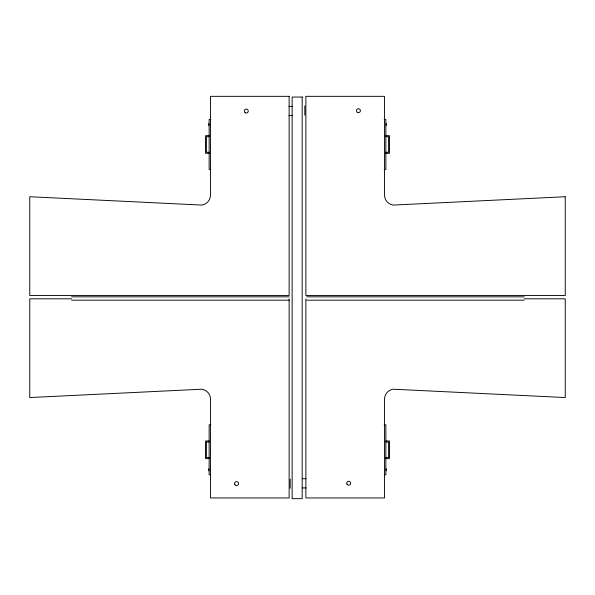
<?xml version="1.0" encoding="UTF-8"?>
<svg xmlns="http://www.w3.org/2000/svg" width="595" height="595" viewBox="0 0 595 595"><rect width="100%" height="100%" fill="white"/><g stroke="black" fill="none" stroke-linecap="round" stroke-linejoin="round"><path stroke-width="0.89" d="M304.818 105.992L304.818 115.199M288.902 106.371L292.68 106.371M288.902 115.571L292.68 115.571M210.816 119.498L209.142 119.498L209.142 169.471L210.816 169.471M384.184 119.498L385.857 119.498L385.857 169.471L384.184 169.471M209.142 135.653L205.587 135.653L205.587 153.309L209.142 153.309M385.857 135.653L389.413 135.653L389.413 153.309L385.857 153.309M209.142 136.694L206.376 136.694L206.376 152.275L209.142 152.275M385.857 136.694L388.624 136.694L388.624 152.275L385.857 152.275M71.586 296.831L289.133 296.831M306.708 296.831L524.255 296.831M71.586 298.816L29.75 298.816L29.75 397.549L201.72 389.212A10.041 10.041 0 0 1 210.481 399.171L210.481 497.956L289.133 497.956L289.133 298.816M524.344 298.816L565.25 298.816L565.25 397.549L393.28 389.212A10.041 10.041 0 0 0 384.519 399.171L384.519 497.956L305.867 497.956L305.867 298.816M71.586 300.178L289.133 300.178M306.708 300.178L524.255 300.178M210.816 424.815L209.142 424.815L209.142 474.78L210.816 474.78M384.184 424.815L385.857 424.815L385.857 474.78L384.184 474.78M209.142 440.969L205.587 440.969L205.587 458.626L209.142 458.626M385.857 440.969L389.413 440.969L389.413 458.626L385.857 458.626M209.142 442.011L206.376 442.011L206.376 457.585L209.142 457.585M385.857 442.011L388.624 442.011L388.624 457.585L385.857 457.585M302.32 478.707L306.098 478.707M290.182 479.087L290.182 488.287M302.32 487.915L306.098 487.915M386.192 123.477L386.192 125.567M386.192 468.719L386.192 470.809M208.808 123.477L208.808 125.567M208.808 468.719L208.808 470.809M565.25 196.737L393.28 205.074A10.041 10.041 0 0 1 384.519 195.108L384.519 96.331L305.867 96.331L305.867 295.47L565.25 295.47L565.25 196.737M289.133 96.331L210.481 96.331L210.481 195.108A10.041 10.041 0 0 1 201.72 205.074L29.75 196.737L29.75 295.47L289.133 295.47L289.133 96.331M302.178 97.044L292.138 97.044L292.138 498.67L302.178 498.67L302.178 97.044M234.861 484.59A1.978 1.978 0 0 0 238.29 484.59A1.978 1.978 0 0 0 236.572 481.615A1.978 1.978 0 0 0 234.861 484.59M357.439 112.396A1.978 1.978 0 0 0 360.406 110.685A1.978 1.978 0 0 0 357.439 108.967A1.978 1.978 0 0 0 357.439 112.396M347.004 484.211A1.978 1.978 0 0 0 350.425 484.211A1.978 1.978 0 0 0 348.715 481.243A1.978 1.978 0 0 0 347.004 484.211M245.296 112.775A1.978 1.978 0 0 0 248.264 111.057A1.978 1.978 0 0 0 245.296 109.346A1.978 1.978 0 0 0 245.296 112.775"/></g></svg>
